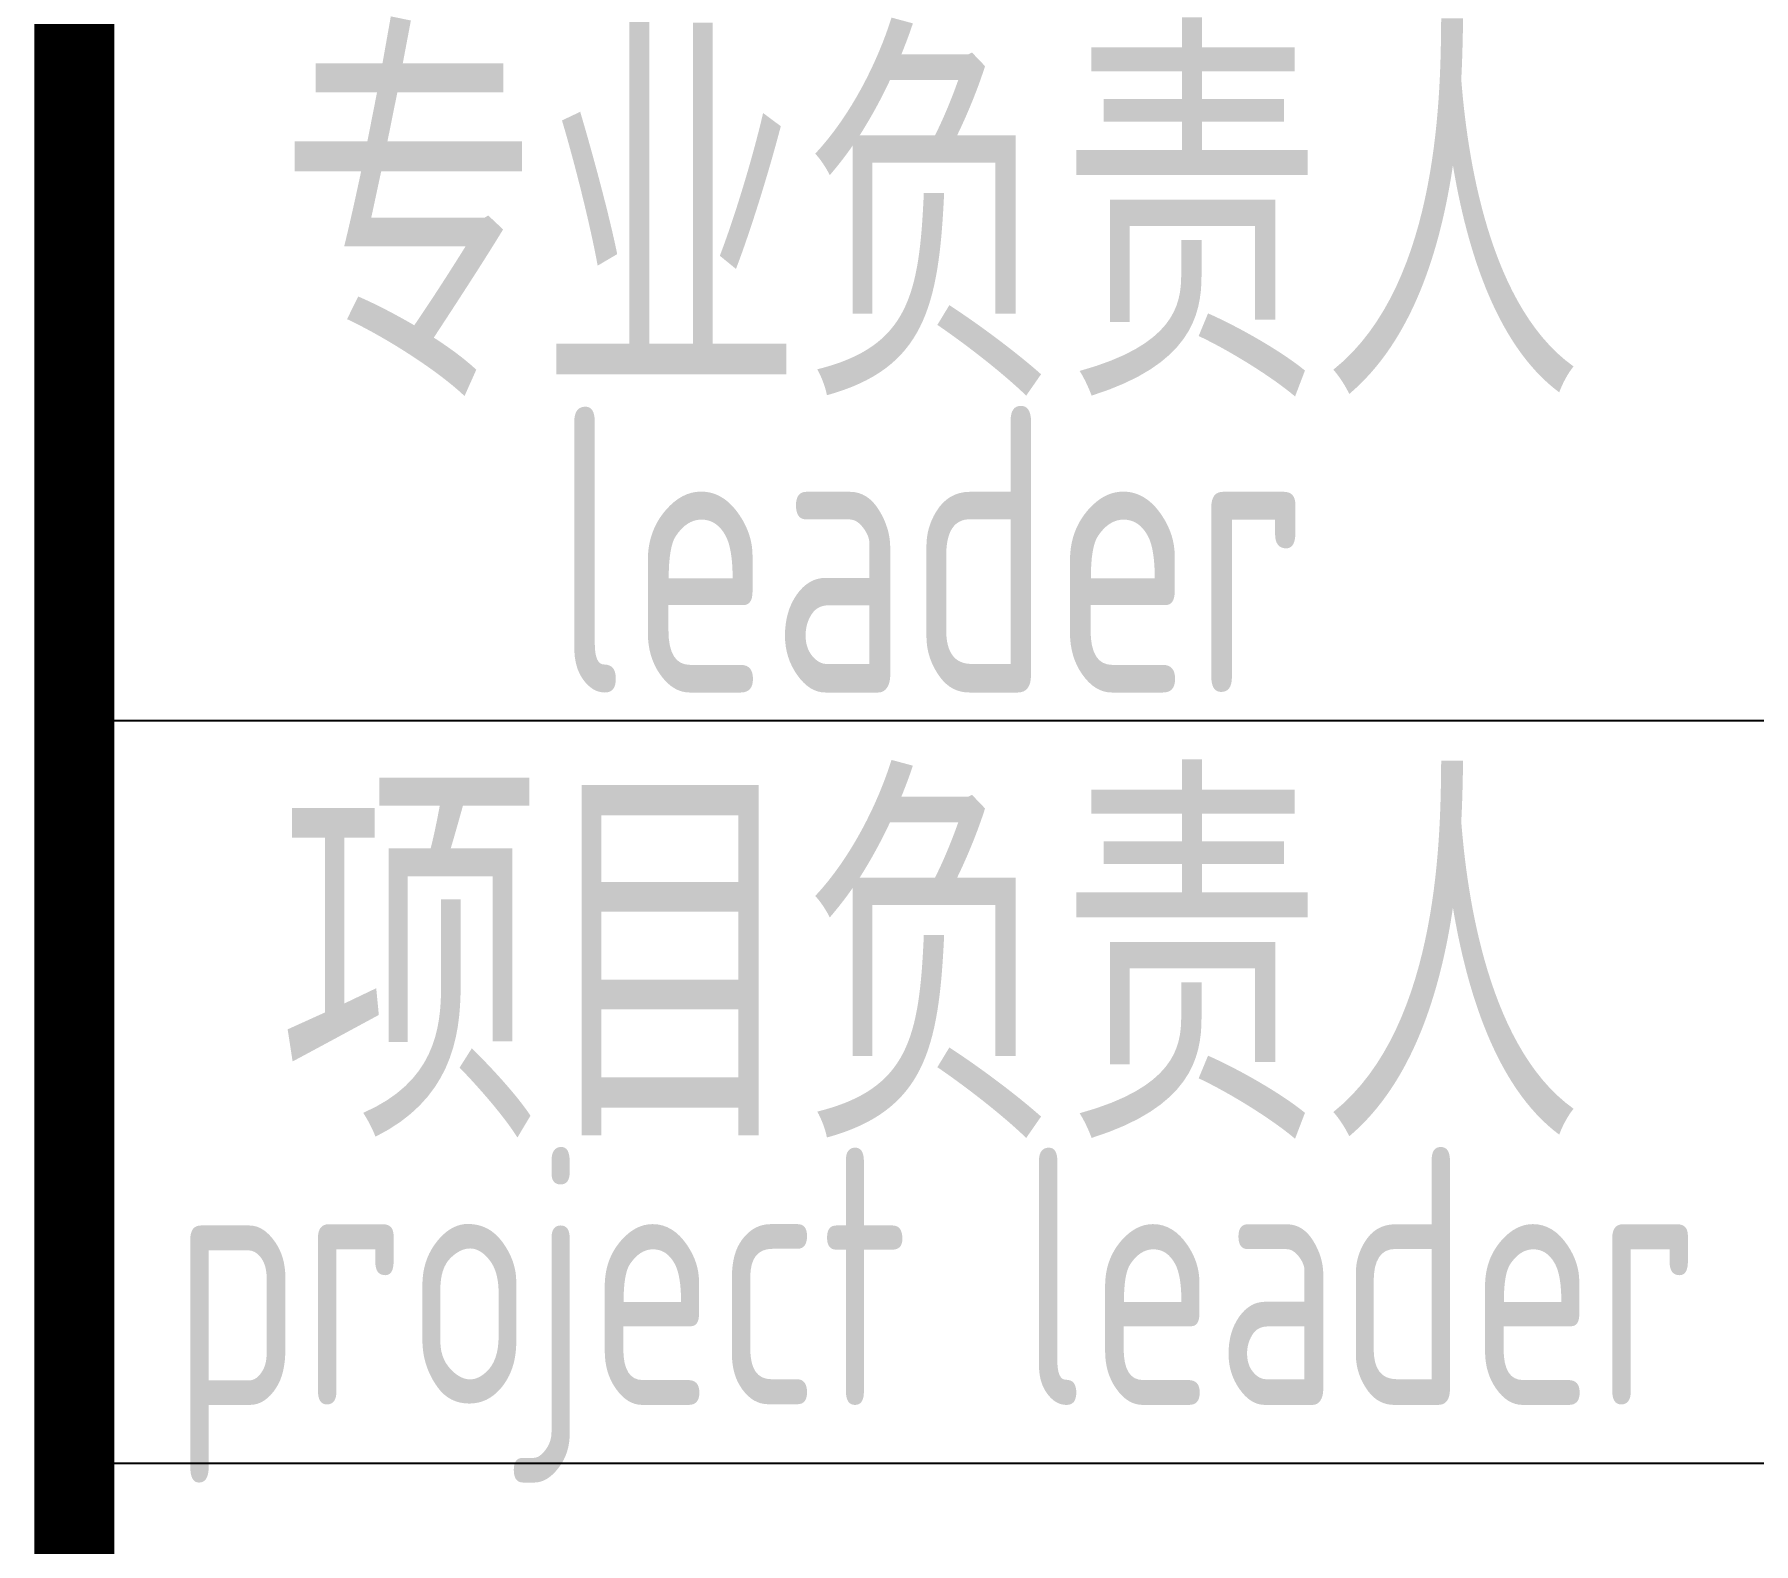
# Model space of a CAD drawing. Extents: x 4532298 to 10139194, y -639876 to -207028.
# Drawn here: x 4615275 to 4616780, y -348229 to -346908 of the extents above; entities that cross this region are included whole.
import ezdxf
from ezdxf.enums import TextEntityAlignment as Align

# ---------------------------------------------------------------- set-up
doc = ezdxf.new("R2010")
doc.units = 0
doc.header["$LTSCALE"] = 1000
doc.header["$MEASUREMENT"] = 0
doc.layers.get('0').update_dxf_attribs({"linetype": 'CONTINUOUS'})
doc.styles.add('AHD', font='sceie.shx', dxfattribs={"width": 0.7, "bigfont": 'sceic.shx'})

msp = doc.modelspace()

# ---------------------------------------------------------------- linework, layer by layer
for p, q in [((4615310.2, -347508.8), (4633310.2, -347508.8)), ((4615310.2, -348158.8), (4633310.2, -348158.8))]:
    msp.add_line(p, q)
msp.add_lwpolyline([(4633310.2, -343158.8, 70, 70, 0), (4615310.2, -343158.8, 70, 70, 0), (4615310.2, -349158.8, 0, 0, 0)], format="xyseb")
at = {"const_width": 70}
msp.add_lwpolyline([(4615310.2, -343158.8), (4615310.2, -349158.8)], dxfattribs=at)

# ---------------------------------------------------------------- texts
at = {"style": 'AHD', "width": 0.8}
for s, height, p in [('专业负责人', 300, (4616060.2, -347058.8)), ('leader', 250, (4616060.2, -347358.8)), ('项目负责人', 300, (4616060.2, -347708.8)), ('project leader', 225, (4616064.2, -348028.8))]:
    msp.add_text(s, height=height, dxfattribs=at).set_placement(p, align=Align.MIDDLE)

doc.saveas('drawing.dxf')
